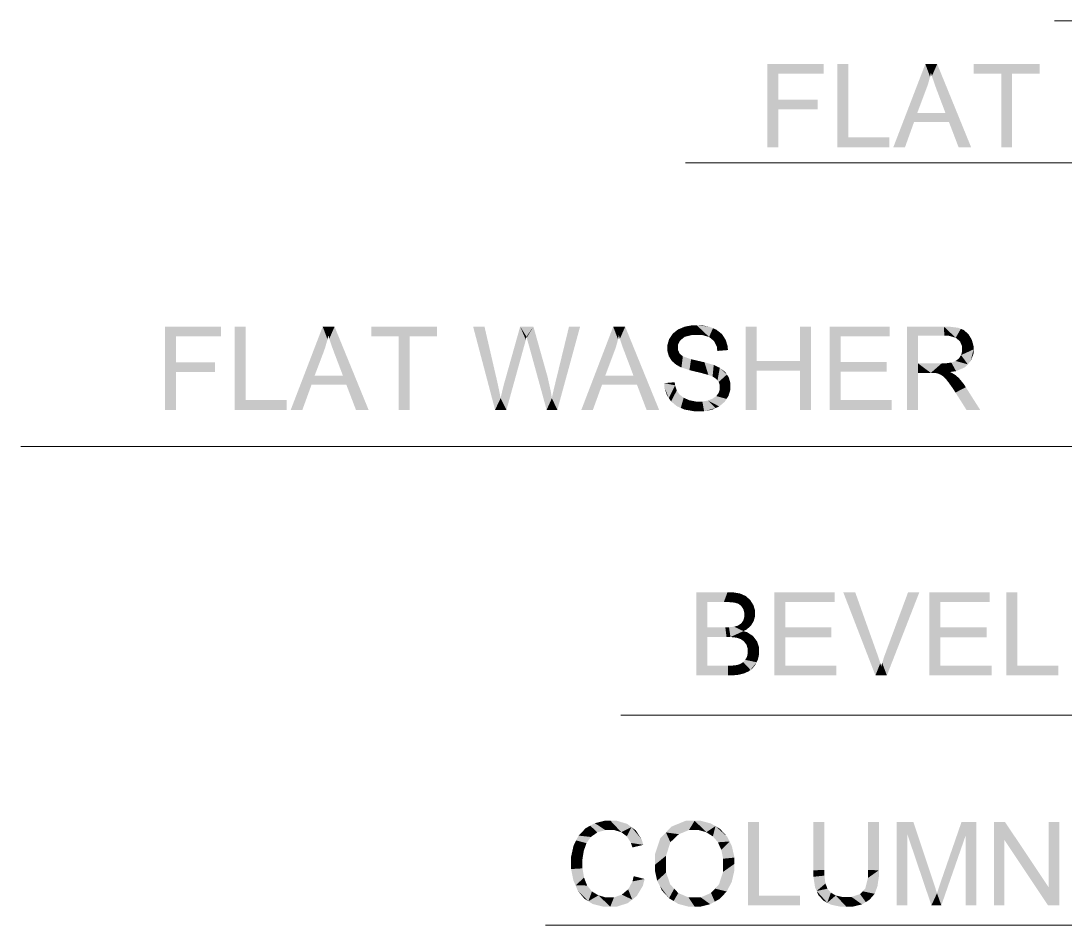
# Model space of a CAD drawing. Header units: millimetres. Extents: x 2 to 579, y 1 to 405.
# Drawn here: x 204.04 to 214.88, y 89.7 to 99.09 of the extents above; entities that cross this region are included whole.
import ezdxf

# ---------------------------------------------------------------- set-up
doc = ezdxf.new("R2010")
doc.units = ezdxf.units.MM
doc.linetypes.add('XKITLINE00', pattern=[0])
doc.layers.add('LinkedObject', color=7, linetype='Continuous', lineweight=0)

# ---------------------------------------------------------------- blocks, each defined once
blk = doc.blocks.new('*A4')
at = {"layer": 'LinkedObject'}
for points in [[(211.905, 98.27), (211.791, 97.776), (211.791, 98.64)], [(211.905, 98.27), (211.791, 98.64), (211.905, 98.538)], [(212.374, 98.538), (211.791, 98.64), (212.374, 98.64)], [(211.905, 98.538), (211.791, 98.64), (212.374, 98.538)], [(212.631, 98.64), (212.517, 97.776), (212.517, 98.64)], [(212.631, 97.878), (212.517, 97.776), (212.631, 98.64)], [(213.43, 98.64), (213.441, 98.384), (213.098, 97.776)], [(213.441, 98.384), (213.43, 98.64), (213.456, 98.425)], [(213.456, 98.425), (213.43, 98.64), (213.479, 98.507)], [(213.479, 98.507), (213.43, 98.64), (213.488, 98.549)], [(213.553, 98.64), (213.488, 98.549), (213.43, 98.64)], [(213.488, 98.549), (213.553, 98.64), (213.498, 98.514)], [(213.498, 98.514), (213.553, 98.64), (213.529, 98.424)], [(213.529, 98.424), (213.553, 98.64), (213.549, 98.369)], [(213.549, 98.369), (213.553, 98.64), (213.639, 98.131)], [(213.639, 98.131), (213.553, 98.64), (213.675, 98.038)], [(213.675, 98.038), (213.553, 98.64), (213.905, 97.776)], [(213.932, 98.64), (214.217, 98.538), (213.932, 98.538)], [(214.331, 98.538), (214.217, 98.538), (213.932, 98.64)], [(214.331, 98.538), (213.932, 98.64), (214.617, 98.64)], [(214.331, 98.538), (214.617, 98.64), (214.617, 98.538)], [(214.217, 97.776), (214.331, 98.538), (214.331, 97.776)], [(214.217, 98.538), (214.331, 98.538), (214.217, 97.776)], [(213.098, 97.776), (213.441, 98.384), (213.346, 98.131)], [(211.905, 98.168), (211.791, 97.776), (211.905, 98.27)], [(212.311, 98.168), (211.905, 98.27), (212.311, 98.27)], [(211.905, 98.168), (211.905, 98.27), (212.311, 98.168)], [(211.791, 97.776), (211.905, 98.168), (211.905, 97.776)], [(213.313, 98.038), (213.098, 97.776), (213.346, 98.131)], [(213.346, 98.131), (213.675, 98.038), (213.313, 98.038)], [(213.639, 98.131), (213.675, 98.038), (213.346, 98.131)], [(213.098, 97.776), (213.313, 98.038), (213.219, 97.776)], [(213.675, 98.038), (213.905, 97.776), (213.775, 97.776)], [(212.517, 97.776), (212.631, 97.878), (213.056, 97.776)], [(213.056, 97.776), (212.631, 97.878), (213.056, 97.878)], [(205.652, 95.543), (205.538, 95.049), (205.538, 95.913)], [(205.652, 95.543), (205.538, 95.913), (205.652, 95.811)], [(206.12, 95.811), (205.538, 95.913), (206.12, 95.913)], [(205.652, 95.811), (205.538, 95.913), (206.12, 95.811)], [(206.377, 95.913), (206.263, 95.049), (206.263, 95.913)], [(206.377, 95.151), (206.263, 95.049), (206.377, 95.913)], [(207.176, 95.913), (207.188, 95.657), (206.844, 95.049)], [(207.188, 95.657), (207.176, 95.913), (207.202, 95.698)], [(207.202, 95.698), (207.176, 95.913), (207.226, 95.781)], [(207.226, 95.781), (207.176, 95.913), (207.234, 95.823)], [(207.299, 95.913), (207.234, 95.823), (207.176, 95.913)], [(207.234, 95.823), (207.299, 95.913), (207.244, 95.787)], [(207.244, 95.787), (207.299, 95.913), (207.275, 95.697)], [(207.275, 95.697), (207.299, 95.913), (207.295, 95.643)], [(207.295, 95.643), (207.299, 95.913), (207.386, 95.404)], [(207.386, 95.404), (207.299, 95.913), (207.421, 95.311)], [(207.421, 95.311), (207.299, 95.913), (207.652, 95.049)], [(207.679, 95.913), (207.963, 95.811), (207.679, 95.811)], [(208.077, 95.811), (207.963, 95.811), (207.679, 95.913)], [(208.077, 95.811), (207.679, 95.913), (208.363, 95.913)], [(208.077, 95.811), (208.363, 95.913), (208.363, 95.811)], [(208.855, 95.913), (208.965, 95.049), (208.737, 95.913)], [(208.986, 95.347), (208.965, 95.049), (208.855, 95.913)], [(209.225, 95.913), (209.265, 95.707), (209.061, 95.33)], [(209.265, 95.707), (209.225, 95.913), (209.271, 95.728)], [(209.271, 95.728), (209.225, 95.913), (209.284, 95.779)], [(209.284, 95.779), (209.225, 95.913), (209.291, 95.809)], [(209.363, 95.913), (209.291, 95.809), (209.225, 95.913)], [(209.291, 95.809), (209.363, 95.913), (209.293, 95.799)], [(209.293, 95.799), (209.363, 95.913), (209.307, 95.748)], [(209.307, 95.748), (209.363, 95.913), (209.319, 95.707)], [(209.319, 95.707), (209.363, 95.913), (209.486, 95.475)], [(209.847, 95.913), (209.597, 95.358), (209.732, 95.913)], [(209.611, 95.049), (209.597, 95.358), (209.847, 95.913)], [(210.191, 95.913), (210.203, 95.657), (209.86, 95.049)], [(210.203, 95.657), (210.191, 95.913), (210.218, 95.698)], [(210.218, 95.698), (210.191, 95.913), (210.241, 95.781)], [(210.241, 95.781), (210.191, 95.913), (210.249, 95.823)], [(210.315, 95.913), (210.249, 95.823), (210.191, 95.913)], [(210.249, 95.823), (210.315, 95.913), (210.26, 95.787)], [(210.26, 95.787), (210.315, 95.913), (210.29, 95.697)], [(210.29, 95.697), (210.315, 95.913), (210.311, 95.643)], [(210.311, 95.643), (210.315, 95.913), (210.401, 95.404)], [(210.401, 95.404), (210.315, 95.913), (210.437, 95.311)], [(210.437, 95.311), (210.315, 95.913), (210.667, 95.049)], [(210.934, 95.913), (211.009, 95.827), (210.898, 95.898)], [(211.013, 95.928), (211.009, 95.827), (210.934, 95.913)], [(211.057, 95.928), (211.009, 95.827), (211.013, 95.928)], [(211.009, 95.827), (211.057, 95.928), (211.061, 95.827)], [(211.057, 95.928), (211.111, 95.827), (211.061, 95.827)], [(211.189, 95.912), (211.057, 95.928), (211.105, 95.928)], [(211.226, 95.897), (211.057, 95.928), (211.189, 95.912)], [(211.186, 95.806), (211.057, 95.928), (211.226, 95.897)], [(211.111, 95.827), (211.057, 95.928), (211.186, 95.806)], [(211.681, 95.558), (211.567, 95.049), (211.567, 95.913)], [(211.681, 95.558), (211.567, 95.913), (211.681, 95.913)], [(212.244, 95.913), (212.13, 95.558), (212.13, 95.913)], [(212.13, 95.456), (212.13, 95.558), (212.244, 95.913)], [(212.13, 95.456), (212.244, 95.913), (212.244, 95.049)], [(212.55, 95.547), (212.436, 95.049), (212.436, 95.913)], [(212.55, 95.547), (212.436, 95.913), (212.55, 95.811)], [(213.061, 95.811), (212.436, 95.913), (213.061, 95.913)], [(212.55, 95.811), (212.436, 95.913), (213.061, 95.811)], [(213.354, 95.532), (213.24, 95.049), (213.24, 95.913)], [(213.24, 95.913), (213.354, 95.818), (213.354, 95.532)], [(213.627, 95.818), (213.24, 95.913), (213.623, 95.913)], [(213.354, 95.818), (213.24, 95.913), (213.627, 95.818)], [(213.623, 95.913), (213.675, 95.818), (213.627, 95.818)], [(213.768, 95.902), (213.623, 95.913), (213.68, 95.913)], [(213.798, 95.89), (213.623, 95.913), (213.768, 95.902)], [(213.745, 95.798), (213.623, 95.913), (213.798, 95.89)], [(213.675, 95.818), (213.623, 95.913), (213.745, 95.798)], [(207.963, 95.049), (208.077, 95.811), (208.077, 95.049)], [(207.963, 95.811), (208.077, 95.811), (207.963, 95.049)], [(210.79, 95.812), (210.753, 95.69), (210.771, 95.784)], [(210.886, 95.77), (210.753, 95.69), (210.79, 95.812)], [(210.808, 95.84), (210.91, 95.789), (210.79, 95.812)], [(210.79, 95.812), (210.91, 95.789), (210.886, 95.77)], [(210.863, 95.884), (210.91, 95.789), (210.808, 95.84)], [(210.934, 95.808), (210.863, 95.884), (210.898, 95.898)], [(210.91, 95.789), (210.863, 95.884), (210.934, 95.808)], [(210.898, 95.898), (211.009, 95.827), (210.934, 95.808)], [(211.226, 95.897), (211.211, 95.785), (211.186, 95.806)], [(211.262, 95.881), (211.211, 95.785), (211.226, 95.897)], [(211.211, 95.785), (211.262, 95.881), (211.237, 95.764)], [(211.237, 95.764), (211.262, 95.881), (211.339, 95.806)], [(211.339, 95.806), (211.267, 95.702), (211.237, 95.764)], [(211.339, 95.806), (211.262, 95.881), (211.319, 95.836)], [(211.358, 95.776), (211.267, 95.702), (211.339, 95.806)], [(213.798, 95.89), (213.768, 95.779), (213.745, 95.798)], [(213.828, 95.878), (213.768, 95.779), (213.798, 95.89)], [(213.768, 95.779), (213.828, 95.878), (213.79, 95.759)], [(213.79, 95.759), (213.828, 95.878), (213.894, 95.808)], [(213.894, 95.808), (213.812, 95.709), (213.79, 95.759)], [(213.912, 95.778), (213.812, 95.709), (213.894, 95.808)], [(213.894, 95.808), (213.828, 95.878), (213.876, 95.837)], [(209.061, 95.33), (209.265, 95.707), (209.083, 95.049)], [(209.486, 95.475), (209.5, 95.049), (209.319, 95.707)], [(210.771, 95.784), (210.753, 95.69), (210.753, 95.722)], [(210.862, 95.724), (210.753, 95.69), (210.886, 95.77)], [(210.753, 95.69), (210.862, 95.724), (210.862, 95.697)], [(210.862, 95.674), (210.753, 95.69), (210.862, 95.697)], [(211.379, 95.708), (211.267, 95.702), (211.358, 95.776)], [(211.381, 95.67), (211.267, 95.702), (211.379, 95.708)], [(211.267, 95.702), (211.381, 95.67), (211.271, 95.661)], [(213.93, 95.713), (213.812, 95.709), (213.912, 95.778)], [(213.93, 95.677), (213.812, 95.709), (213.93, 95.713)], [(213.812, 95.709), (213.93, 95.677), (213.812, 95.678)], [(206.844, 95.049), (207.188, 95.657), (207.092, 95.404)], [(209.86, 95.049), (210.203, 95.657), (210.108, 95.404)], [(210.753, 95.69), (210.862, 95.674), (210.753, 95.66)], [(210.753, 95.66), (210.862, 95.674), (210.768, 95.606)], [(210.768, 95.606), (210.862, 95.674), (210.783, 95.582)], [(210.783, 95.582), (210.862, 95.674), (210.879, 95.636)], [(210.879, 95.636), (210.844, 95.518), (210.783, 95.582)], [(210.896, 95.62), (210.844, 95.518), (210.879, 95.636)], [(210.844, 95.518), (210.896, 95.62), (210.875, 95.501)], [(210.875, 95.501), (210.896, 95.62), (210.913, 95.605)], [(210.875, 95.501), (210.913, 95.605), (210.899, 95.489)], [(210.899, 95.489), (210.913, 95.605), (210.982, 95.462)], [(210.982, 95.462), (210.913, 95.605), (210.999, 95.575)], [(213.87, 95.522), (213.744, 95.557), (213.778, 95.582)], [(213.789, 95.6), (213.87, 95.522), (213.778, 95.582)], [(213.801, 95.618), (213.87, 95.522), (213.789, 95.6)], [(213.801, 95.618), (213.93, 95.677), (213.87, 95.522)], [(213.812, 95.657), (213.93, 95.677), (213.801, 95.618)], [(213.93, 95.677), (213.812, 95.657), (213.812, 95.678)], [(213.87, 95.522), (213.93, 95.677), (213.9, 95.554)], [(213.9, 95.554), (213.93, 95.677), (213.93, 95.632)], [(205.652, 95.441), (205.538, 95.049), (205.652, 95.543)], [(206.057, 95.441), (205.652, 95.543), (206.057, 95.543)], [(205.652, 95.441), (205.652, 95.543), (206.057, 95.441)], [(209.509, 95.394), (209.5, 95.049), (209.486, 95.475)], [(210.783, 95.582), (210.844, 95.518), (210.798, 95.558)], [(210.982, 95.462), (210.999, 95.575), (211.042, 95.447)], [(211.042, 95.447), (210.999, 95.575), (211.068, 95.559)], [(211.042, 95.447), (211.068, 95.559), (211.101, 95.433)], [(211.101, 95.433), (211.068, 95.559), (211.138, 95.543)], [(211.101, 95.433), (211.138, 95.543), (211.178, 95.412)], [(211.178, 95.412), (211.138, 95.543), (211.195, 95.405)], [(211.195, 95.405), (211.138, 95.543), (211.222, 95.395)], [(211.234, 95.516), (211.222, 95.395), (211.138, 95.543)], [(211.259, 95.504), (211.222, 95.395), (211.234, 95.516)], [(211.222, 95.395), (211.259, 95.504), (211.261, 95.37)], [(211.261, 95.37), (211.259, 95.504), (211.297, 95.486)], [(211.261, 95.37), (211.297, 95.486), (211.273, 95.354)], [(211.273, 95.354), (211.297, 95.486), (211.285, 95.339)], [(211.297, 95.486), (211.371, 95.416), (211.285, 95.339)], [(211.371, 95.416), (211.297, 95.486), (211.353, 95.442)], [(211.681, 95.456), (211.567, 95.049), (211.681, 95.558)], [(211.681, 95.558), (212.13, 95.456), (211.681, 95.456)], [(212.13, 95.558), (212.13, 95.456), (211.681, 95.558)], [(212.55, 95.445), (212.436, 95.049), (212.55, 95.547)], [(213.029, 95.445), (212.55, 95.547), (213.029, 95.547)], [(212.55, 95.445), (212.55, 95.547), (213.029, 95.445)], [(213.354, 95.532), (213.354, 95.433), (213.24, 95.049)], [(213.487, 95.433), (213.354, 95.532), (213.6, 95.532)], [(213.354, 95.433), (213.354, 95.532), (213.487, 95.433)], [(213.487, 95.433), (213.6, 95.532), (213.509, 95.433)], [(213.509, 95.433), (213.6, 95.532), (213.54, 95.431)], [(213.54, 95.431), (213.6, 95.532), (213.55, 95.429)], [(213.55, 95.429), (213.6, 95.532), (213.563, 95.425)], [(213.563, 95.425), (213.6, 95.532), (213.589, 95.414)], [(213.589, 95.414), (213.6, 95.532), (213.639, 95.532)], [(213.589, 95.414), (213.639, 95.532), (213.602, 95.406)], [(213.639, 95.532), (213.687, 95.442), (213.602, 95.406)], [(213.7, 95.54), (213.687, 95.442), (213.639, 95.532)], [(213.687, 95.442), (213.7, 95.54), (213.749, 95.451)], [(213.722, 95.548), (213.87, 95.522), (213.7, 95.54)], [(213.841, 95.491), (213.7, 95.54), (213.87, 95.522)], [(213.749, 95.451), (213.7, 95.54), (213.841, 95.491)], [(213.744, 95.557), (213.87, 95.522), (213.722, 95.548)], [(205.538, 95.049), (205.652, 95.441), (205.652, 95.049)], [(207.06, 95.311), (206.844, 95.049), (207.092, 95.404)], [(207.092, 95.404), (207.421, 95.311), (207.06, 95.311)], [(207.386, 95.404), (207.421, 95.311), (207.092, 95.404)], [(209.543, 95.241), (209.5, 95.049), (209.509, 95.394)], [(210.075, 95.311), (209.86, 95.049), (210.108, 95.404)], [(210.108, 95.404), (210.437, 95.311), (210.075, 95.311)], [(210.401, 95.404), (210.437, 95.311), (210.108, 95.404)], [(211.285, 95.339), (211.371, 95.416), (211.297, 95.304)], [(211.297, 95.304), (211.371, 95.416), (211.389, 95.389)], [(211.297, 95.304), (211.389, 95.389), (211.297, 95.283)], [(211.297, 95.283), (211.389, 95.389), (211.297, 95.263)], [(211.389, 95.389), (211.407, 95.293), (211.297, 95.263)], [(211.407, 95.293), (211.389, 95.389), (211.407, 95.328)], [(211.567, 95.049), (211.681, 95.456), (211.681, 95.049)], [(212.13, 95.456), (212.244, 95.049), (212.13, 95.049)], [(212.55, 95.151), (212.436, 95.049), (212.55, 95.445)], [(213.24, 95.049), (213.354, 95.433), (213.354, 95.049)], [(213.602, 95.406), (213.687, 95.442), (213.615, 95.398)], [(213.687, 95.442), (213.644, 95.369), (213.615, 95.398)], [(213.709, 95.431), (213.644, 95.369), (213.687, 95.442)], [(213.644, 95.369), (213.709, 95.431), (213.66, 95.348)], [(213.66, 95.348), (213.709, 95.431), (213.676, 95.327)], [(213.676, 95.327), (213.709, 95.431), (213.756, 95.399)], [(213.756, 95.399), (213.718, 95.268), (213.676, 95.327)], [(213.756, 95.399), (213.709, 95.431), (213.744, 95.41)], [(213.781, 95.376), (213.718, 95.268), (213.756, 95.399)], [(213.828, 95.319), (213.718, 95.268), (213.781, 95.376)], [(206.844, 95.049), (207.06, 95.311), (206.965, 95.049)], [(207.421, 95.311), (207.652, 95.049), (207.521, 95.049)], [(208.996, 95.302), (208.965, 95.049), (208.986, 95.347)], [(209.014, 95.214), (208.965, 95.049), (208.996, 95.302)], [(209.058, 95.319), (209.083, 95.049), (209.038, 95.239)], [(209.061, 95.33), (209.083, 95.049), (209.058, 95.319)], [(209.584, 95.305), (209.611, 95.049), (209.562, 95.211)], [(209.597, 95.358), (209.611, 95.049), (209.584, 95.305)], [(209.86, 95.049), (210.075, 95.311), (209.98, 95.049)], [(210.437, 95.311), (210.667, 95.049), (210.537, 95.049)], [(210.833, 95.304), (210.721, 95.327), (210.829, 95.336)], [(210.721, 95.327), (210.768, 95.171), (210.722, 95.283)], [(210.833, 95.304), (210.768, 95.171), (210.721, 95.327)], [(210.722, 95.283), (210.768, 95.171), (210.746, 95.206)], [(210.85, 95.25), (210.768, 95.171), (210.833, 95.304)], [(211.285, 95.226), (211.407, 95.293), (211.387, 95.194)], [(211.297, 95.263), (211.407, 95.293), (211.285, 95.226)], [(211.387, 95.194), (211.407, 95.293), (211.407, 95.259)], [(213.718, 95.268), (213.828, 95.319), (213.743, 95.229)], [(213.743, 95.229), (213.828, 95.319), (213.85, 95.284)], [(213.743, 95.229), (213.85, 95.284), (213.857, 95.049)], [(213.857, 95.049), (213.85, 95.284), (213.999, 95.049)], [(206.263, 95.049), (206.377, 95.151), (206.803, 95.049)], [(206.803, 95.049), (206.377, 95.151), (206.803, 95.151)], [(209.022, 95.17), (208.965, 95.049), (209.014, 95.214)], [(209.022, 95.17), (209.083, 95.049), (208.965, 95.049)], [(209.038, 95.239), (209.083, 95.049), (209.022, 95.17)], [(209.554, 95.17), (209.5, 95.049), (209.543, 95.241)], [(209.554, 95.17), (209.611, 95.049), (209.5, 95.049)], [(209.562, 95.211), (209.611, 95.049), (209.554, 95.17)], [(210.768, 95.171), (210.85, 95.25), (210.791, 95.137)], [(210.791, 95.137), (210.85, 95.25), (210.853, 95.086)], [(210.864, 95.229), (210.853, 95.086), (210.85, 95.25)], [(210.878, 95.209), (210.853, 95.086), (210.864, 95.229)], [(210.878, 95.209), (210.892, 95.069), (210.853, 95.086)], [(210.922, 95.175), (210.892, 95.069), (210.878, 95.209)], [(210.892, 95.069), (210.922, 95.175), (210.932, 95.052)], [(210.951, 95.162), (210.932, 95.052), (210.922, 95.175)], [(210.98, 95.149), (210.932, 95.052), (210.951, 95.162)], [(210.98, 95.149), (211.03, 95.035), (210.932, 95.052)], [(211.046, 95.136), (211.03, 95.035), (210.98, 95.149)], [(211.198, 95.156), (211.348, 95.133), (211.173, 95.146)], [(211.223, 95.166), (211.348, 95.133), (211.198, 95.156)], [(211.261, 95.192), (211.367, 95.163), (211.223, 95.166)], [(211.223, 95.166), (211.367, 95.163), (211.348, 95.133)], [(211.273, 95.209), (211.387, 95.194), (211.261, 95.192)], [(211.367, 95.163), (211.261, 95.192), (211.387, 95.194)], [(211.285, 95.226), (211.387, 95.194), (211.273, 95.209)], [(212.436, 95.049), (212.55, 95.151), (213.08, 95.049)], [(213.08, 95.049), (212.55, 95.151), (213.08, 95.151)], [(211.046, 95.136), (211.088, 95.035), (211.03, 95.035)], [(211.083, 95.136), (211.088, 95.035), (211.046, 95.136)], [(211.083, 95.136), (211.134, 95.035), (211.088, 95.035)], [(211.116, 95.136), (211.134, 95.035), (211.083, 95.136)], [(211.173, 95.146), (211.254, 95.068), (211.116, 95.136)], [(211.116, 95.136), (211.254, 95.068), (211.134, 95.035)], [(211.134, 95.035), (211.254, 95.068), (211.217, 95.051)], [(211.291, 95.085), (211.173, 95.146), (211.348, 95.133)], [(211.254, 95.068), (211.173, 95.146), (211.291, 95.085)], [(211.052, 93.156), (211.166, 92.691), (211.052, 92.292)], [(211.166, 92.793), (211.166, 92.691), (211.052, 93.156)], [(211.052, 93.156), (211.166, 93.054), (211.166, 92.793)], [(211.339, 93.054), (211.052, 93.156), (211.377, 93.156)], [(211.166, 93.054), (211.052, 93.156), (211.339, 93.054)], [(211.339, 93.054), (211.377, 93.156), (211.386, 93.054)], [(211.377, 93.156), (211.452, 93.048), (211.386, 93.054)], [(211.426, 93.156), (211.452, 93.048), (211.377, 93.156)], [(211.506, 93.143), (211.452, 93.048), (211.426, 93.156)], [(211.452, 93.048), (211.506, 93.143), (211.471, 93.042)], [(211.471, 93.042), (211.506, 93.143), (211.49, 93.036)], [(211.49, 93.036), (211.506, 93.143), (211.536, 93.13)], [(211.536, 93.13), (211.52, 93.013), (211.49, 93.036)], [(211.565, 93.117), (211.52, 93.013), (211.536, 93.13)], [(211.612, 93.076), (211.52, 93.013), (211.565, 93.117)], [(211.978, 92.79), (211.864, 92.292), (211.864, 93.156)], [(211.978, 92.79), (211.864, 93.156), (211.978, 93.054)], [(212.488, 93.054), (211.864, 93.156), (212.488, 93.156)], [(211.978, 93.054), (211.864, 93.156), (212.488, 93.054)], [(212.702, 93.156), (212.912, 92.292), (212.578, 93.156)], [(212.926, 92.528), (212.912, 92.292), (212.702, 93.156)], [(213.368, 93.156), (213.018, 92.528), (213.251, 93.156)], [(213.031, 92.292), (213.018, 92.528), (213.368, 93.156)], [(213.586, 92.79), (213.472, 92.292), (213.472, 93.156)], [(213.586, 92.79), (213.472, 93.156), (213.586, 93.054)], [(214.097, 93.054), (213.472, 93.156), (214.097, 93.156)], [(213.586, 93.054), (213.472, 93.156), (214.097, 93.054)], [(214.384, 93.156), (214.27, 92.292), (214.27, 93.156)], [(214.384, 92.394), (214.27, 92.292), (214.384, 93.156)], [(211.629, 93.049), (211.52, 93.013), (211.612, 93.076)], [(211.52, 93.013), (211.629, 93.049), (211.53, 92.997)], [(211.629, 93.049), (211.541, 92.981), (211.53, 92.997)], [(211.541, 92.981), (211.629, 93.049), (211.551, 92.943)], [(211.551, 92.943), (211.629, 93.049), (211.663, 92.935)], [(211.663, 92.965), (211.629, 93.049), (211.646, 93.022)], [(211.663, 92.935), (211.629, 93.049), (211.663, 92.965)], [(211.54, 92.861), (211.663, 92.935), (211.633, 92.83)], [(211.551, 92.899), (211.663, 92.935), (211.54, 92.861)], [(211.663, 92.935), (211.551, 92.921), (211.551, 92.943)], [(211.551, 92.921), (211.663, 92.935), (211.551, 92.899)], [(211.633, 92.83), (211.663, 92.935), (211.648, 92.855)], [(211.648, 92.855), (211.663, 92.935), (211.663, 92.907)], [(211.367, 92.691), (211.166, 92.793), (211.354, 92.793)], [(211.166, 92.691), (211.166, 92.793), (211.367, 92.691)], [(211.408, 92.691), (211.354, 92.793), (211.392, 92.793)], [(211.367, 92.691), (211.354, 92.793), (211.408, 92.691)], [(211.446, 92.798), (211.543, 92.752), (211.392, 92.793)], [(211.392, 92.793), (211.543, 92.752), (211.408, 92.691)], [(211.463, 92.803), (211.573, 92.767), (211.446, 92.798)], [(211.543, 92.752), (211.446, 92.798), (211.573, 92.767)], [(211.485, 92.809), (211.573, 92.767), (211.463, 92.803)], [(211.518, 92.831), (211.573, 92.767), (211.485, 92.809)], [(211.633, 92.83), (211.518, 92.831), (211.54, 92.861)], [(211.618, 92.806), (211.518, 92.831), (211.633, 92.83)], [(211.573, 92.767), (211.518, 92.831), (211.618, 92.806)], [(211.978, 92.688), (211.864, 92.292), (211.978, 92.79)], [(212.456, 92.688), (211.978, 92.79), (212.456, 92.79)], [(211.978, 92.688), (211.978, 92.79), (212.456, 92.688)], [(213.586, 92.688), (213.472, 92.292), (213.586, 92.79)], [(214.065, 92.688), (213.586, 92.79), (214.065, 92.79)], [(213.586, 92.688), (213.586, 92.79), (214.065, 92.688)], [(211.052, 92.292), (211.166, 92.691), (211.166, 92.394)], [(211.408, 92.691), (211.543, 92.752), (211.471, 92.684)], [(211.543, 92.752), (211.493, 92.677), (211.471, 92.684)], [(211.493, 92.677), (211.543, 92.752), (211.515, 92.669)], [(211.515, 92.669), (211.543, 92.752), (211.55, 92.644)], [(211.642, 92.701), (211.543, 92.752), (211.582, 92.74)], [(211.55, 92.644), (211.543, 92.752), (211.642, 92.701)], [(211.55, 92.644), (211.642, 92.701), (211.562, 92.626)], [(211.562, 92.626), (211.642, 92.701), (211.575, 92.609)], [(211.575, 92.609), (211.642, 92.701), (211.663, 92.673)], [(211.663, 92.673), (211.587, 92.567), (211.575, 92.609)], [(211.684, 92.645), (211.587, 92.567), (211.663, 92.673)], [(211.978, 92.394), (211.864, 92.292), (211.978, 92.688)], [(213.586, 92.394), (213.472, 92.292), (213.586, 92.688)], [(211.705, 92.58), (211.587, 92.567), (211.684, 92.645)], [(211.705, 92.542), (211.587, 92.567), (211.705, 92.58)], [(211.587, 92.567), (211.705, 92.542), (211.587, 92.542)], [(211.561, 92.454), (211.679, 92.429), (211.54, 92.43)], [(211.57, 92.47), (211.679, 92.429), (211.561, 92.454)], [(211.679, 92.429), (211.57, 92.47), (211.579, 92.485)], [(211.579, 92.485), (211.705, 92.542), (211.679, 92.429)], [(211.587, 92.522), (211.705, 92.542), (211.579, 92.485)], [(211.705, 92.542), (211.587, 92.522), (211.587, 92.542)], [(211.679, 92.429), (211.705, 92.542), (211.692, 92.456)], [(211.692, 92.456), (211.705, 92.542), (211.705, 92.512)], [(212.94, 92.49), (212.912, 92.292), (212.926, 92.528)], [(212.963, 92.419), (212.912, 92.292), (212.94, 92.49)], [(213.005, 92.493), (213.031, 92.292), (212.982, 92.422)], [(213.018, 92.528), (213.031, 92.292), (213.005, 92.493)], [(211.166, 92.394), (211.382, 92.292), (211.052, 92.292)], [(211.382, 92.394), (211.382, 92.292), (211.166, 92.394)], [(211.382, 92.394), (211.423, 92.292), (211.382, 92.292)], [(211.41, 92.394), (211.423, 92.292), (211.382, 92.394)], [(211.449, 92.396), (211.493, 92.299), (211.41, 92.394)], [(211.41, 92.394), (211.493, 92.299), (211.423, 92.292)], [(211.46, 92.398), (211.493, 92.299), (211.449, 92.396)], [(211.521, 92.306), (211.46, 92.398), (211.48, 92.401)], [(211.493, 92.299), (211.46, 92.398), (211.521, 92.306)], [(211.513, 92.413), (211.597, 92.335), (211.48, 92.401)], [(211.48, 92.401), (211.597, 92.335), (211.521, 92.306)], [(211.616, 92.349), (211.513, 92.413), (211.54, 92.43)], [(211.597, 92.335), (211.513, 92.413), (211.616, 92.349)], [(211.521, 92.306), (211.597, 92.335), (211.55, 92.314)], [(211.54, 92.43), (211.679, 92.429), (211.616, 92.349)], [(211.616, 92.349), (211.679, 92.429), (211.635, 92.363)], [(211.635, 92.363), (211.679, 92.429), (211.666, 92.403)], [(211.864, 92.292), (211.978, 92.394), (212.508, 92.292)], [(212.508, 92.292), (211.978, 92.394), (212.508, 92.394)], [(212.972, 92.386), (212.912, 92.292), (212.963, 92.419)], [(212.912, 92.292), (212.972, 92.386), (213.031, 92.292)], [(212.982, 92.422), (213.031, 92.292), (212.972, 92.386)], [(213.472, 92.292), (213.586, 92.394), (214.117, 92.292)], [(214.117, 92.292), (213.586, 92.394), (214.117, 92.394)], [(214.27, 92.292), (214.384, 92.394), (214.809, 92.292)], [(214.809, 92.292), (214.384, 92.394), (214.809, 92.394)], [(209.905, 90.706), (209.959, 90.615), (209.832, 90.629)], [(209.952, 90.732), (209.959, 90.615), (209.905, 90.706)], [(210, 90.758), (210.11, 90.686), (209.952, 90.732)], [(209.952, 90.732), (210.11, 90.686), (210.026, 90.663)], [(209.959, 90.615), (209.952, 90.732), (209.993, 90.639)], [(209.993, 90.639), (209.952, 90.732), (210.026, 90.663)], [(210.105, 90.784), (210.11, 90.686), (210, 90.758)], [(210.162, 90.784), (210.11, 90.686), (210.105, 90.784)], [(210.11, 90.686), (210.162, 90.784), (210.159, 90.686)], [(210.162, 90.784), (210.203, 90.686), (210.159, 90.686)], [(210.335, 90.751), (210.162, 90.784), (210.226, 90.784)], [(210.38, 90.718), (210.162, 90.784), (210.335, 90.751)], [(210.274, 90.665), (210.162, 90.784), (210.38, 90.718)], [(210.203, 90.686), (210.162, 90.784), (210.274, 90.665)], [(210.274, 90.665), (210.38, 90.718), (210.303, 90.643)], [(210.38, 90.718), (210.332, 90.622), (210.303, 90.643)], [(210.332, 90.622), (210.38, 90.718), (210.375, 90.553)], [(210.375, 90.553), (210.38, 90.718), (210.503, 90.533)], [(210.485, 90.592), (210.38, 90.718), (210.424, 90.685)], [(210.503, 90.533), (210.38, 90.718), (210.485, 90.592)], [(210.945, 90.784), (210.738, 90.662), (210.796, 90.723)], [(211.036, 90.784), (210.738, 90.662), (210.945, 90.784)], [(210.976, 90.686), (210.738, 90.662), (211.036, 90.784)], [(210.976, 90.686), (211.036, 90.784), (211.037, 90.686)], [(211.036, 90.784), (211.08, 90.686), (211.037, 90.686)], [(211.204, 90.755), (211.036, 90.784), (211.096, 90.784)], [(211.252, 90.727), (211.036, 90.784), (211.204, 90.755)], [(211.157, 90.664), (211.036, 90.784), (211.252, 90.727)], [(211.08, 90.686), (211.036, 90.784), (211.157, 90.664)], [(211.157, 90.664), (211.252, 90.727), (211.191, 90.642)], [(211.252, 90.727), (211.225, 90.621), (211.191, 90.642)], [(211.225, 90.621), (211.252, 90.727), (211.278, 90.56)], [(211.373, 90.619), (211.252, 90.727), (211.3, 90.698)], [(211.398, 90.568), (211.252, 90.727), (211.373, 90.619)], [(211.278, 90.56), (211.252, 90.727), (211.398, 90.568)], [(211.705, 90.769), (211.591, 89.905), (211.591, 90.769)], [(211.705, 90.007), (211.591, 89.905), (211.705, 90.769)], [(212.383, 90.769), (212.269, 90.27), (212.269, 90.769)], [(212.383, 90.271), (212.269, 90.27), (212.383, 90.769)], [(212.948, 90.769), (212.834, 90.271), (212.834, 90.769)], [(212.948, 90.27), (212.834, 90.271), (212.948, 90.769)], [(213.134, 90.769), (213.244, 90.641), (213.134, 89.905)], [(213.244, 90.641), (213.134, 90.769), (213.306, 90.769)], [(213.244, 90.641), (213.306, 90.769), (213.493, 89.905)], [(213.493, 89.905), (213.306, 90.769), (213.51, 90.158)], [(213.805, 90.769), (213.848, 90.629), (213.597, 90.169)], [(213.958, 90.769), (213.848, 90.629), (213.805, 90.769)], [(213.848, 89.905), (213.958, 90.769), (213.958, 89.905)], [(213.848, 90.629), (213.958, 90.769), (213.848, 89.905)], [(214.141, 90.769), (214.251, 90.584), (214.141, 89.905)], [(214.251, 90.584), (214.141, 90.769), (214.258, 90.769)], [(214.251, 90.584), (214.258, 90.769), (214.703, 89.905)], [(214.703, 89.905), (214.258, 90.769), (214.711, 90.091)], [(214.821, 90.769), (214.711, 90.091), (214.711, 90.769)], [(214.821, 89.905), (214.711, 90.091), (214.821, 90.769)], [(209.832, 90.629), (209.959, 90.615), (209.806, 90.579)], [(209.806, 90.579), (209.959, 90.615), (209.913, 90.551)], [(210.738, 90.662), (210.623, 90.326), (210.68, 90.602)], [(210.784, 90.561), (210.623, 90.326), (210.738, 90.662)], [(210.68, 90.602), (210.623, 90.326), (210.623, 90.433)], [(210.872, 90.644), (210.738, 90.662), (210.976, 90.686)], [(210.738, 90.662), (210.872, 90.644), (210.828, 90.602)], [(210.784, 90.561), (210.738, 90.662), (210.828, 90.602)], [(213.134, 89.905), (213.244, 90.641), (213.244, 89.905)], [(213.597, 90.169), (213.848, 90.629), (213.596, 89.905)], [(209.885, 90.47), (209.754, 90.411), (209.78, 90.529)], [(209.899, 90.51), (209.78, 90.529), (209.806, 90.579)], [(209.885, 90.47), (209.78, 90.529), (209.899, 90.51)], [(209.899, 90.51), (209.806, 90.579), (209.913, 90.551)], [(210.375, 90.553), (210.503, 90.533), (210.39, 90.506)], [(210.74, 90.421), (210.623, 90.326), (210.784, 90.561)], [(211.278, 90.56), (211.398, 90.568), (211.295, 90.52)], [(211.398, 90.568), (211.313, 90.481), (211.295, 90.52)], [(211.313, 90.481), (211.398, 90.568), (211.331, 90.389)], [(211.331, 90.389), (211.398, 90.568), (211.449, 90.401)], [(211.449, 90.401), (211.398, 90.568), (211.423, 90.517)], [(214.141, 89.905), (214.251, 90.584), (214.251, 89.905)], [(209.872, 90.387), (209.754, 90.411), (209.885, 90.47)], [(209.754, 90.411), (209.872, 90.387), (209.754, 90.344)], [(209.754, 90.344), (209.872, 90.387), (209.872, 90.344)], [(210.623, 90.326), (210.74, 90.421), (210.74, 90.324)], [(211.331, 90.336), (211.449, 90.401), (211.449, 90.336)], [(211.331, 90.389), (211.449, 90.401), (211.331, 90.336)], [(209.872, 90.344), (209.754, 90.282), (209.754, 90.344)], [(209.872, 90.289), (209.754, 90.282), (209.872, 90.344)], [(209.872, 90.289), (209.8, 90.112), (209.754, 90.282)], [(209.754, 90.282), (209.8, 90.112), (209.777, 90.166)], [(209.888, 90.193), (209.8, 90.112), (209.872, 90.289)], [(210.623, 90.326), (210.74, 90.246), (210.623, 90.269)], [(210.74, 90.246), (210.623, 90.326), (210.74, 90.324)], [(211.289, 90.124), (211.449, 90.336), (211.396, 90.101)], [(211.331, 90.253), (211.449, 90.336), (211.289, 90.124)], [(211.449, 90.336), (211.331, 90.253), (211.331, 90.336)], [(211.396, 90.101), (211.449, 90.336), (211.422, 90.153)], [(211.422, 90.153), (211.449, 90.336), (211.449, 90.27)], [(209.8, 90.112), (209.888, 90.193), (209.904, 90.152)], [(210.346, 90.071), (210.517, 90.179), (210.388, 89.965)], [(210.391, 90.154), (210.517, 90.179), (210.346, 90.071)], [(210.388, 89.965), (210.517, 90.179), (210.435, 90.002)], [(210.517, 90.179), (210.391, 90.154), (210.403, 90.208)], [(210.435, 90.002), (210.517, 90.179), (210.499, 90.109)], [(210.623, 90.269), (210.74, 90.246), (210.647, 90.161)], [(210.647, 90.161), (210.74, 90.246), (210.672, 90.11)], [(210.672, 90.11), (210.74, 90.246), (210.782, 90.123)], [(212.383, 90.271), (212.269, 90.202), (212.269, 90.27)], [(212.383, 90.214), (212.269, 90.202), (212.383, 90.271)], [(212.383, 90.214), (212.302, 90.054), (212.269, 90.202)], [(212.269, 90.202), (212.302, 90.054), (212.285, 90.093)], [(212.393, 90.131), (212.302, 90.054), (212.383, 90.214)], [(212.807, 90.079), (212.948, 90.27), (212.918, 90.063)], [(212.834, 90.189), (212.948, 90.27), (212.807, 90.079)], [(212.948, 90.27), (212.834, 90.189), (212.834, 90.271)], [(212.918, 90.063), (212.948, 90.27), (212.933, 90.102)], [(212.933, 90.102), (212.948, 90.27), (212.948, 90.205)], [(213.597, 90.169), (213.596, 89.905), (213.582, 90.123)], [(209.92, 90.111), (209.8, 90.112), (209.904, 90.152)], [(209.8, 90.112), (209.933, 89.948), (209.823, 90.058)], [(209.92, 90.111), (209.933, 89.948), (209.8, 90.112)], [(209.823, 90.058), (209.933, 89.948), (209.889, 89.976)], [(209.97, 90.049), (209.933, 89.948), (209.92, 90.111)], [(210.346, 90.071), (210.388, 89.965), (210.313, 90.044)], [(210.782, 90.123), (210.77, 89.979), (210.672, 90.11)], [(210.672, 90.11), (210.77, 89.979), (210.697, 90.059)], [(210.824, 90.078), (210.77, 89.979), (210.782, 90.123)], [(210.77, 89.979), (210.824, 90.078), (210.818, 89.95)], [(210.818, 89.95), (210.824, 90.078), (210.866, 90.033)], [(211.248, 90.079), (211.294, 89.971), (211.206, 90.034)], [(211.396, 90.101), (211.248, 90.079), (211.289, 90.124)], [(211.369, 90.049), (211.248, 90.079), (211.396, 90.101)], [(211.294, 89.971), (211.248, 90.079), (211.369, 90.049)], [(212.302, 90.054), (212.393, 90.131), (212.404, 90.105)], [(212.414, 90.078), (212.302, 90.054), (212.404, 90.105)], [(212.414, 90.078), (212.412, 89.932), (212.302, 90.054)], [(212.45, 90.037), (212.412, 89.932), (212.414, 90.078)], [(212.918, 90.063), (212.78, 90.051), (212.807, 90.079)], [(212.904, 90.025), (212.78, 90.051), (212.918, 90.063)], [(213.524, 90.115), (213.493, 89.905), (213.51, 90.158)], [(213.545, 90.051), (213.493, 89.905), (213.524, 90.115)], [(213.582, 90.123), (213.596, 89.905), (213.559, 90.054)], [(214.711, 90.091), (214.821, 89.905), (214.703, 89.905)], [(209.933, 89.948), (209.97, 90.049), (210.004, 90.029)], [(210.038, 90.009), (209.933, 89.948), (210.004, 90.029)], [(210.038, 90.009), (210.16, 89.891), (209.933, 89.948)], [(209.933, 89.948), (210.16, 89.891), (209.977, 89.919)], [(210.111, 89.988), (210.16, 89.891), (210.038, 90.009)], [(210.16, 89.891), (210.111, 89.988), (210.15, 89.988)], [(210.199, 89.988), (210.16, 89.891), (210.15, 89.988)], [(210.199, 89.988), (210.388, 89.965), (210.16, 89.891)], [(210.16, 89.891), (210.388, 89.965), (210.227, 89.891)], [(210.28, 90.016), (210.388, 89.965), (210.199, 89.988)], [(210.227, 89.891), (210.388, 89.965), (210.341, 89.928)], [(210.388, 89.965), (210.28, 90.016), (210.313, 90.044)], [(210.866, 90.033), (211.036, 89.891), (210.818, 89.95)], [(210.818, 89.95), (211.036, 89.891), (210.866, 89.92)], [(210.972, 89.988), (211.036, 89.891), (210.866, 90.033)], [(211.036, 89.891), (210.972, 89.988), (211.035, 89.988)], [(211.1, 89.988), (211.036, 89.891), (211.035, 89.988)], [(211.036, 89.891), (211.1, 89.988), (211.092, 89.891)], [(211.092, 89.891), (211.1, 89.988), (211.197, 89.917)], [(211.245, 89.944), (211.1, 89.988), (211.206, 90.034)], [(211.197, 89.917), (211.1, 89.988), (211.245, 89.944)], [(211.206, 90.034), (211.294, 89.971), (211.245, 89.944)], [(211.591, 89.905), (211.705, 90.007), (212.13, 89.905)], [(212.13, 89.905), (211.705, 90.007), (212.13, 90.007)], [(212.302, 90.054), (212.412, 89.932), (212.318, 90.014)], [(212.318, 90.014), (212.412, 89.932), (212.373, 89.953)], [(212.412, 89.932), (212.45, 90.037), (212.475, 90.022)], [(212.501, 90.008), (212.412, 89.932), (212.475, 90.022)], [(212.501, 90.008), (212.61, 89.891), (212.412, 89.932)], [(212.563, 89.993), (212.61, 89.891), (212.501, 90.008)], [(212.61, 89.891), (212.563, 89.993), (212.6, 89.993)], [(212.663, 89.993), (212.61, 89.891), (212.6, 89.993)], [(212.61, 89.891), (212.663, 89.993), (212.673, 89.891)], [(212.812, 89.939), (212.663, 89.993), (212.753, 90.022)], [(212.773, 89.915), (212.663, 89.993), (212.812, 89.939)], [(212.673, 89.891), (212.663, 89.993), (212.773, 89.915)], [(212.78, 90.051), (212.85, 89.963), (212.753, 90.022)], [(212.753, 90.022), (212.85, 89.963), (212.812, 89.939)], [(212.85, 89.963), (212.78, 90.051), (212.904, 90.025)], [(213.551, 90.03), (213.493, 89.905), (213.545, 90.051)], [(213.493, 89.905), (213.551, 90.03), (213.596, 89.905)], [(213.559, 90.054), (213.596, 89.905), (213.551, 90.03)], [(209.977, 89.919), (210.16, 89.891), (210.09, 89.891)], [(210.866, 89.92), (211.036, 89.891), (210.975, 89.891)], [(212.412, 89.932), (212.61, 89.891), (212.45, 89.912)], [(212.45, 89.912), (212.61, 89.891), (212.55, 89.891)]]:
    blk.add_hatch(color=7, dxfattribs=at).paths.add_polyline_path(points, flags=17)
at = {"layer": 'LinkedObject', "color": 6, "linetype": 'XKITLINE00', "lineweight": 0}
for p, q in [((224.313, 99.088), (214.771, 99.088)), ((224.568, 97.615), (210.94, 97.615)), ((223.612, 94.67), (204.044, 94.67)), ((223.224, 91.881), (210.27, 91.881)), ((223.948, 89.7), (209.489, 89.7))]:
    blk.add_line(p, q, dxfattribs=at)

msp = doc.modelspace()

# ---------------------------------------------------------------- block references
at = {"lineweight": 0}
msp.add_blockref('*A4', (0, 0), dxfattribs=at)

doc.saveas('drawing.dxf')
